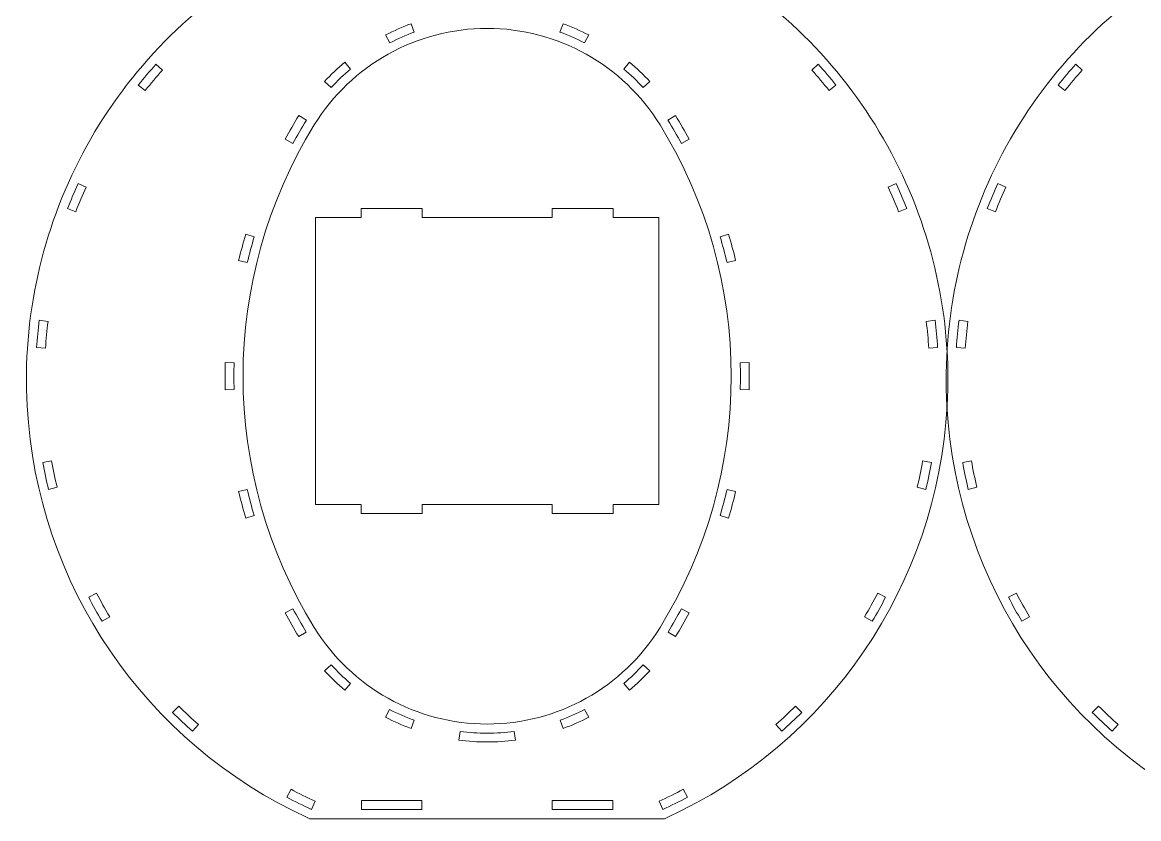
# Model space of a CAD drawing. Header units: millimetres. Extents: x -407 to 406, y -530 to 530.
# Drawn here: x -407.2 to -41.3, y -513.6 to -252.6 of the extents above; entities that cross this region are included whole.
import ezdxf

# ---------------------------------------------------------------- set-up
doc = ezdxf.new("R2010")
doc.units = ezdxf.units.MM
doc.header["$MEASUREMENT"] = 0
doc.layers.add('Camada 1', color=7, linetype='Continuous')

msp = doc.modelspace()

# ---------------------------------------------------------------- linework, layer by layer
at = {"layer": 'Camada 1', "color": 250, "lineweight": 20}
for points, knots in [([(-180.8127, -233.9961), (-156.0782, -248.778), (-135.8824, -270.0105), (-122.3563, -295.4522), (-122.3563, -295.4522), (-108.8338, -320.8872), (-102.5269, -349.4956), (-104.1017, -378.2597), (-104.1017, -378.2597), (-107.3101, -436.8619), (-142.7383, -488.8583), (-196.103, -513.2861), (-196.103, -513.2861), (-196.103, -513.2861), (-196.6977, -513.5583), (-196.6977, -513.5583), (-196.6977, -513.5583), (-196.6977, -513.5583), (-313.0056, -513.5583), (-313.0056, -513.5583), (-313.0056, -513.5583), (-313.0056, -513.5583), (-313.6003, -513.2861), (-313.6003, -513.2861), (-313.6003, -513.2861), (-366.9652, -488.8582), (-402.3933, -436.8617), (-405.6016, -378.2593), (-405.6016, -378.2593), (-407.1765, -349.492), (-400.868, -320.8805), (-387.3424, -295.4436), (-387.3424, -295.4436), (-373.8163, -270.0056), (-353.6222, -248.7762), (-328.8906, -233.9961), (-328.8906, -233.9961), (-283.2929, -206.7461), (-226.4103, -206.746), (-180.8127, -233.9961)], [0, 0, 0, 0, 0.09090909, 0.09090909, 0.09090909, 0.09090909, 0.18181818, 0.18181818, 0.18181818, 0.18181818, 0.27272727, 0.27272727, 0.27272727, 0.27272727, 0.36363636, 0.36363636, 0.36363636, 0.36363636, 0.45454545, 0.45454545, 0.45454545, 0.45454545, 0.54545455, 0.54545455, 0.54545455, 0.54545455, 0.63636364, 0.63636364, 0.63636364, 0.63636364, 0.72727273, 0.72727273, 0.72727273, 0.72727273, 0.81818182, 0.81818182, 0.81818182, 0.81818182, 1, 1, 1, 1]), ([(120.6007, -233.9961), (145.3352, -248.778), (165.531, -270.0105), (179.0571, -295.4522), (179.0571, -295.4522), (192.5796, -320.8872), (198.8865, -349.4956), (197.3117, -378.2597), (197.3117, -378.2597), (194.1033, -436.8619), (158.6751, -488.8583), (105.3104, -513.2861), (105.3104, -513.2861), (105.3104, -513.2861), (104.7157, -513.5583), (104.7157, -513.5583), (104.7157, -513.5583), (104.7157, -513.5583), (-11.5922, -513.5583), (-11.5922, -513.5583), (-11.5922, -513.5583), (-11.5922, -513.5583), (-12.1869, -513.2861), (-12.1869, -513.2861), (-12.1869, -513.2861), (-65.5518, -488.8582), (-100.9799, -436.8617), (-104.1882, -378.2593), (-104.1882, -378.2593), (-105.7631, -349.492), (-99.4546, -320.8805), (-85.929, -295.4436), (-85.929, -295.4436), (-72.4029, -270.0056), (-52.2088, -248.7762), (-27.4772, -233.9961), (-27.4772, -233.9961), (18.1205, -206.7461), (75.0031, -206.746), (120.6007, -233.9961)], [0, 0, 0, 0, 0.09090909, 0.09090909, 0.09090909, 0.09090909, 0.18181818, 0.18181818, 0.18181818, 0.18181818, 0.27272727, 0.27272727, 0.27272727, 0.27272727, 0.36363636, 0.36363636, 0.36363636, 0.36363636, 0.45454545, 0.45454545, 0.45454545, 0.45454545, 0.54545455, 0.54545455, 0.54545455, 0.54545455, 0.63636364, 0.63636364, 0.63636364, 0.63636364, 0.72727273, 0.72727273, 0.72727273, 0.72727273, 0.81818182, 0.81818182, 0.81818182, 0.81818182, 1, 1, 1, 1]), ([(-254.8517, -254.5584), (-277.9468, -254.5584), (-299.3909, -266.5329), (-311.5068, -286.1947), (-311.5068, -286.1947), (-342.6255, -336.6945), (-342.6255, -400.4222), (-311.5068, -450.922), (-311.5068, -450.922), (-299.3909, -470.5838), (-277.9468, -482.5583), (-254.8517, -482.5583), (-254.8517, -482.5583), (-231.7566, -482.5583), (-210.3124, -470.5838), (-198.1965, -450.922), (-198.1965, -450.922), (-167.0779, -400.4224), (-167.0777, -336.6951), (-198.196, -286.1954), (-198.196, -286.1954), (-210.3121, -266.5331), (-231.7562, -254.5584), (-254.8517, -254.5584)], [0, 0, 0, 0, 0.14285714, 0.14285714, 0.14285714, 0.14285714, 0.28571429, 0.28571429, 0.28571429, 0.28571429, 0.42857143, 0.42857143, 0.42857143, 0.42857143, 0.57142857, 0.57142857, 0.57142857, 0.57142857, 0.71428571, 0.71428571, 0.71428571, 0.71428571, 1, 1, 1, 1]), ([(-278.7204, -255.7824), (-278.7204, -255.7824), (-279.7242, -253.0243), (-279.7242, -253.0243), (-279.7242, -253.0243), (-282.5991, -254.0752), (-285.4065, -255.3081), (-288.1255, -256.7139), (-288.1255, -256.7139), (-288.1255, -256.7139), (-286.7745, -259.3181), (-286.7745, -259.3181), (-286.7745, -259.3181), (-284.1706, -257.9728), (-281.4807, -256.7913), (-278.7204, -255.7824)], [0, 0, 0, 0, 0.2, 0.2, 0.2, 0.2, 0.4, 0.4, 0.4, 0.4, 0.6, 0.6, 0.6, 0.6, 1, 1, 1, 1]), ([(-222.9288, -259.3182), (-222.9288, -259.3182), (-221.5777, -256.7139), (-221.5777, -256.7139), (-221.5777, -256.7139), (-224.2967, -255.3081), (-227.1041, -254.0752), (-229.979, -253.0243), (-229.979, -253.0243), (-229.979, -253.0243), (-230.9828, -255.7825), (-230.9828, -255.7825), (-230.9828, -255.7825), (-228.2226, -256.7915), (-225.5326, -257.9728), (-222.9288, -259.3182)], [0, 0, 0, 0, 0.2, 0.2, 0.2, 0.2, 0.4, 0.4, 0.4, 0.4, 0.6, 0.6, 0.6, 0.6, 1, 1, 1, 1]), ([(-369.1684, -273.1646), (-369.1684, -273.1646), (-366.9146, -274.9532), (-366.9146, -274.9532), (-366.9146, -274.9532), (-365.0881, -272.6549), (-363.195, -270.4095), (-361.2386, -268.2206), (-361.2386, -268.2206), (-361.2386, -268.2206), (-363.3803, -266.3038), (-363.3803, -266.3038), (-363.3803, -266.3038), (-365.3776, -268.5382), (-367.3092, -270.8249), (-369.1684, -273.1646)], [0, 0, 0, 0, 0.2, 0.2, 0.2, 0.2, 0.4, 0.4, 0.4, 0.4, 0.6, 0.6, 0.6, 0.6, 1, 1, 1, 1]), ([(-299.6147, -267.8779), (-299.6147, -267.8779), (-301.4969, -265.6348), (-301.4969, -265.6348), (-301.4969, -265.6348), (-303.8388, -267.6056), (-306.0554, -269.7244), (-308.1295, -271.9753), (-308.1295, -271.9753), (-308.1295, -271.9753), (-305.9762, -273.9539), (-305.9762, -273.9539), (-305.9762, -273.9539), (-303.9785, -271.7879), (-301.8529, -269.7597), (-299.6147, -267.8779)], [0, 0, 0, 0, 0.2, 0.2, 0.2, 0.2, 0.4, 0.4, 0.4, 0.4, 0.6, 0.6, 0.6, 0.6, 1, 1, 1, 1]), ([(-208.2063, -265.6348), (-208.2063, -265.6348), (-210.0886, -267.878), (-210.0886, -267.878), (-210.0886, -267.878), (-207.8504, -269.7598), (-205.7246, -271.788), (-203.727, -273.954), (-203.727, -273.954), (-203.727, -273.954), (-201.5737, -271.9753), (-201.5737, -271.9753), (-201.5737, -271.9753), (-203.6478, -269.7244), (-205.8644, -267.6056), (-208.2063, -265.6348)], [0, 0, 0, 0, 0.2, 0.2, 0.2, 0.2, 0.4, 0.4, 0.4, 0.4, 0.6, 0.6, 0.6, 0.6, 1, 1, 1, 1]), ([(-146.3231, -266.3039), (-146.3231, -266.3039), (-148.4646, -268.2206), (-148.4646, -268.2206), (-148.4646, -268.2206), (-146.5082, -270.4095), (-144.6151, -272.6549), (-142.7886, -274.9532), (-142.7886, -274.9532), (-142.7886, -274.9532), (-140.5349, -273.1647), (-140.5349, -273.1647), (-140.5349, -273.1647), (-142.3944, -270.8252), (-144.3256, -268.5381), (-146.3231, -266.3039)], [0, 0, 0, 0, 0.2, 0.2, 0.2, 0.2, 0.4, 0.4, 0.4, 0.4, 0.6, 0.6, 0.6, 0.6, 1, 1, 1, 1]), ([(-67.755, -273.1646), (-67.755, -273.1646), (-65.5012, -274.9532), (-65.5012, -274.9532), (-65.5012, -274.9532), (-63.6747, -272.6549), (-61.7816, -270.4095), (-59.8252, -268.2206), (-59.8252, -268.2206), (-59.8252, -268.2206), (-61.9669, -266.3038), (-61.9669, -266.3038), (-61.9669, -266.3038), (-63.9642, -268.5382), (-65.8958, -270.8249), (-67.755, -273.1646)], [0, 0, 0, 0, 0.2, 0.2, 0.2, 0.2, 0.4, 0.4, 0.4, 0.4, 0.6, 0.6, 0.6, 0.6, 1, 1, 1, 1]), ([(-314.096, -284.6792), (-314.096, -284.6792), (-316.5821, -283.1471), (-316.5821, -283.1471), (-316.5821, -283.1471), (-318.1481, -285.692), (-319.6441, -288.28), (-321.0678, -290.9072), (-321.0678, -290.9072), (-321.0678, -290.9072), (-318.4998, -292.2967), (-318.4998, -292.2967), (-318.4998, -292.2967), (-317.1064, -289.7279), (-315.64, -287.1872), (-314.096, -284.6792)], [0, 0, 0, 0, 0.2, 0.2, 0.2, 0.2, 0.4, 0.4, 0.4, 0.4, 0.6, 0.6, 0.6, 0.6, 1, 1, 1, 1]), ([(-191.2034, -292.2967), (-191.2034, -292.2967), (-188.6354, -290.9072), (-188.6354, -290.9072), (-188.6354, -290.9072), (-190.0591, -288.28), (-191.5551, -285.692), (-193.1211, -283.1471), (-193.1211, -283.1471), (-193.1211, -283.1471), (-195.6072, -284.6792), (-195.6072, -284.6792), (-195.6072, -284.6792), (-194.0632, -287.1872), (-192.5968, -289.7279), (-191.2034, -292.2967)], [0, 0, 0, 0, 0.2, 0.2, 0.2, 0.2, 0.4, 0.4, 0.4, 0.4, 0.6, 0.6, 0.6, 0.6, 1, 1, 1, 1]), ([(-392.3673, -313.6213), (-392.3673, -313.6213), (-389.6753, -314.6616), (-389.6753, -314.6616), (-389.6753, -314.6616), (-388.6152, -311.9239), (-387.4758, -309.217), (-386.2591, -306.5453), (-386.2591, -306.5453), (-386.2591, -306.5453), (-388.8792, -305.35), (-388.8792, -305.35), (-388.8792, -305.35), (-390.1197, -308.0718), (-391.2851, -310.8291), (-392.3673, -313.6213)], [0, 0, 0, 0, 0.2, 0.2, 0.2, 0.2, 0.4, 0.4, 0.4, 0.4, 0.6, 0.6, 0.6, 0.6, 1, 1, 1, 1]), ([(-120.8242, -305.3501), (-120.8242, -305.3501), (-123.4441, -306.5453), (-123.4441, -306.5453), (-123.4441, -306.5453), (-122.2274, -309.217), (-121.088, -311.9239), (-120.0279, -314.6616), (-120.0279, -314.6616), (-120.0279, -314.6616), (-117.336, -313.6213), (-117.336, -313.6213), (-117.336, -313.6213), (-118.4185, -310.8292), (-119.5835, -308.0718), (-120.8242, -305.3501)], [0, 0, 0, 0, 0.2, 0.2, 0.2, 0.2, 0.4, 0.4, 0.4, 0.4, 0.6, 0.6, 0.6, 0.6, 1, 1, 1, 1]), ([(-90.9539, -313.6213), (-90.9539, -313.6213), (-88.2619, -314.6616), (-88.2619, -314.6616), (-88.2619, -314.6616), (-87.2018, -311.9239), (-86.0624, -309.217), (-84.8457, -306.5453), (-84.8457, -306.5453), (-84.8457, -306.5453), (-87.4658, -305.35), (-87.4658, -305.35), (-87.4658, -305.35), (-88.7063, -308.0718), (-89.8717, -310.8291), (-90.9539, -313.6213)], [0, 0, 0, 0, 0.2, 0.2, 0.2, 0.2, 0.4, 0.4, 0.4, 0.4, 0.6, 0.6, 0.6, 0.6, 1, 1, 1, 1]), ([(-198.6003, -410.5584), (-198.6003, -410.5584), (-198.6003, -316.5584), (-198.6003, -316.5584), (-198.6003, -316.5584), (-198.6003, -316.5584), (-213.6003, -316.5584), (-213.6003, -316.5584), (-213.6003, -316.5584), (-213.6003, -316.5584), (-213.6003, -313.5584), (-213.6003, -313.5584), (-213.6003, -313.5584), (-213.6003, -313.5584), (-233.6003, -313.5584), (-233.6003, -313.5584), (-233.6003, -313.5584), (-233.6003, -313.5584), (-233.6003, -316.5584), (-233.6003, -316.5584), (-233.6003, -316.5584), (-233.6003, -316.5584), (-276.1029, -316.5584), (-276.1029, -316.5584), (-276.1029, -316.5584), (-276.1029, -316.5584), (-276.1029, -313.5584), (-276.1029, -313.5584), (-276.1029, -313.5584), (-276.1029, -313.5584), (-296.1029, -313.5584), (-296.1029, -313.5584), (-296.1029, -313.5584), (-296.1029, -313.5584), (-296.1029, -316.5584), (-296.1029, -316.5584), (-296.1029, -316.5584), (-296.1029, -316.5584), (-311.1029, -316.5584), (-311.1029, -316.5584), (-311.1029, -316.5584), (-311.1029, -316.5584), (-311.1029, -410.5584), (-311.1029, -410.5584), (-311.1029, -410.5584), (-311.1029, -410.5584), (-296.1029, -410.5584), (-296.1029, -410.5584), (-296.1029, -410.5584), (-296.1029, -410.5584), (-296.1029, -413.5584), (-296.1029, -413.5584), (-296.1029, -413.5584), (-296.1029, -413.5584), (-276.1029, -413.5584), (-276.1029, -413.5584), (-276.1029, -413.5584), (-276.1029, -413.5584), (-276.1029, -410.5584), (-276.1029, -410.5584), (-276.1029, -410.5584), (-276.1029, -410.5584), (-233.6003, -410.5584), (-233.6003, -410.5584), (-233.6003, -410.5584), (-233.6003, -410.5584), (-233.6003, -413.5584), (-233.6003, -413.5584), (-233.6003, -413.5584), (-233.6003, -413.5584), (-213.6003, -413.5584), (-213.6003, -413.5584), (-213.6003, -413.5584), (-213.6003, -413.5584), (-213.6003, -410.5584), (-213.6003, -410.5584), (-213.6003, -410.5584), (-213.6003, -410.5584), (-198.6003, -410.5584), (-198.6003, -410.5584)], [0, 0, 0, 0, 0.04761905, 0.04761905, 0.04761905, 0.04761905, 0.0952381, 0.0952381, 0.0952381, 0.0952381, 0.14285714, 0.14285714, 0.14285714, 0.14285714, 0.19047619, 0.19047619, 0.19047619, 0.19047619, 0.23809524, 0.23809524, 0.23809524, 0.23809524, 0.28571429, 0.28571429, 0.28571429, 0.28571429, 0.33333333, 0.33333333, 0.33333333, 0.33333333, 0.38095238, 0.38095238, 0.38095238, 0.38095238, 0.42857143, 0.42857143, 0.42857143, 0.42857143, 0.47619048, 0.47619048, 0.47619048, 0.47619048, 0.52380952, 0.52380952, 0.52380952, 0.52380952, 0.57142857, 0.57142857, 0.57142857, 0.57142857, 0.61904762, 0.61904762, 0.61904762, 0.61904762, 0.66666667, 0.66666667, 0.66666667, 0.66666667, 0.71428571, 0.71428571, 0.71428571, 0.71428571, 0.76190476, 0.76190476, 0.76190476, 0.76190476, 0.80952381, 0.80952381, 0.80952381, 0.80952381, 0.85714286, 0.85714286, 0.85714286, 0.85714286, 0.9047619, 0.9047619, 0.9047619, 0.9047619, 1, 1, 1, 1]), ([(-331.1781, -322.8368), (-331.1781, -322.8368), (-333.9635, -322.005), (-333.9635, -322.005), (-333.9635, -322.005), (-334.8167, -324.8687), (-335.5912, -327.7559), (-336.2856, -330.6622), (-336.2856, -330.6622), (-336.2856, -330.6622), (-333.4559, -331.3365), (-333.4559, -331.3365), (-333.4559, -331.3365), (-332.7749, -328.4879), (-332.0178, -325.6531), (-331.1781, -322.8368)], [0, 0, 0, 0, 0.2, 0.2, 0.2, 0.2, 0.4, 0.4, 0.4, 0.4, 0.6, 0.6, 0.6, 0.6, 1, 1, 1, 1]), ([(-176.2473, -331.3365), (-176.2473, -331.3365), (-173.4176, -330.6622), (-173.4176, -330.6622), (-173.4176, -330.6622), (-174.112, -327.7559), (-174.8865, -324.8687), (-175.7397, -322.005), (-175.7397, -322.005), (-175.7397, -322.005), (-178.5252, -322.8368), (-178.5252, -322.8368), (-178.5252, -322.8368), (-177.6859, -325.6531), (-176.9281, -328.4878), (-176.2473, -331.3365)], [0, 0, 0, 0, 0.2, 0.2, 0.2, 0.2, 0.4, 0.4, 0.4, 0.4, 0.6, 0.6, 0.6, 0.6, 1, 1, 1, 1]), ([(-402.4849, -359.15), (-402.4849, -359.15), (-399.5927, -359.3432), (-399.5927, -359.3432), (-399.5927, -359.3432), (-399.395, -356.4141), (-399.1125, -353.4908), (-398.7456, -350.578), (-398.7456, -350.578), (-398.7456, -350.578), (-401.6166, -350.2144), (-401.6166, -350.2144), (-401.6166, -350.2144), (-401.99, -353.1758), (-402.2826, -356.1549), (-402.4849, -359.15)], [0, 0, 0, 0, 0.2, 0.2, 0.2, 0.2, 0.4, 0.4, 0.4, 0.4, 0.6, 0.6, 0.6, 0.6, 1, 1, 1, 1]), ([(-108.0867, -350.2144), (-108.0867, -350.2144), (-110.9576, -350.578), (-110.9576, -350.578), (-110.9576, -350.578), (-110.5907, -353.4908), (-110.3082, -356.4141), (-110.1105, -359.3432), (-110.1105, -359.3432), (-110.1105, -359.3432), (-107.2184, -359.15), (-107.2184, -359.15), (-107.2184, -359.15), (-107.4214, -356.155), (-107.7132, -353.1758), (-108.0867, -350.2144)], [0, 0, 0, 0, 0.2, 0.2, 0.2, 0.2, 0.4, 0.4, 0.4, 0.4, 0.6, 0.6, 0.6, 0.6, 1, 1, 1, 1]), ([(-101.0715, -359.15), (-101.0715, -359.15), (-98.1793, -359.3432), (-98.1793, -359.3432), (-98.1793, -359.3432), (-97.9816, -356.4141), (-97.6991, -353.4908), (-97.3322, -350.578), (-97.3322, -350.578), (-97.3322, -350.578), (-100.2032, -350.2144), (-100.2032, -350.2144), (-100.2032, -350.2144), (-100.5766, -353.1758), (-100.8692, -356.1549), (-101.0715, -359.15)], [0, 0, 0, 0, 0.2, 0.2, 0.2, 0.2, 0.4, 0.4, 0.4, 0.4, 0.6, 0.6, 0.6, 0.6, 1, 1, 1, 1]), ([(-337.779, -364.1211), (-337.779, -364.1211), (-340.6843, -364.0393), (-340.6843, -364.0393), (-340.6843, -364.0393), (-340.7665, -367.0263), (-340.7665, -370.0155), (-340.6843, -373.0025), (-340.6843, -373.0025), (-340.6843, -373.0025), (-337.7809, -372.9208), (-337.7809, -372.9208), (-337.7809, -372.9208), (-337.8606, -369.9881), (-337.8604, -367.0538), (-337.779, -364.1211)], [0, 0, 0, 0, 0.2, 0.2, 0.2, 0.2, 0.4, 0.4, 0.4, 0.4, 0.6, 0.6, 0.6, 0.6, 1, 1, 1, 1]), ([(-171.9223, -372.9208), (-171.9223, -372.9208), (-169.0189, -373.0025), (-169.0189, -373.0025), (-169.0189, -373.0025), (-168.9367, -370.0158), (-168.9367, -367.0269), (-169.0189, -364.0401), (-169.0189, -364.0401), (-169.0189, -364.0401), (-171.9242, -364.121), (-171.9242, -364.121), (-171.9242, -364.121), (-171.8431, -367.0537), (-171.8423, -369.988), (-171.9223, -372.9208)], [0, 0, 0, 0, 0.2, 0.2, 0.2, 0.2, 0.4, 0.4, 0.4, 0.4, 0.6, 0.6, 0.6, 0.6, 1, 1, 1, 1]), ([(-398.596, -405.6301), (-398.596, -405.6301), (-395.7688, -404.9522), (-395.7688, -404.9522), (-395.7688, -404.9522), (-396.4514, -402.0969), (-397.0514, -399.2219), (-397.5676, -396.3319), (-397.5676, -396.3319), (-397.5676, -396.3319), (-400.4309, -396.8414), (-400.4309, -396.8414), (-400.4309, -396.8414), (-399.9035, -399.7967), (-399.2893, -402.7267), (-398.596, -405.6301)], [0, 0, 0, 0, 0.2, 0.2, 0.2, 0.2, 0.4, 0.4, 0.4, 0.4, 0.6, 0.6, 0.6, 0.6, 1, 1, 1, 1]), ([(-109.2723, -396.8414), (-109.2723, -396.8414), (-112.1356, -396.3319), (-112.1356, -396.3319), (-112.1356, -396.3319), (-112.6518, -399.2219), (-113.2518, -402.0969), (-113.9344, -404.9522), (-113.9344, -404.9522), (-113.9344, -404.9522), (-111.1073, -405.63), (-111.1073, -405.63), (-111.1073, -405.63), (-110.4141, -402.7265), (-109.7989, -399.797), (-109.2723, -396.8414)], [0, 0, 0, 0, 0.2, 0.2, 0.2, 0.2, 0.4, 0.4, 0.4, 0.4, 0.6, 0.6, 0.6, 0.6, 1, 1, 1, 1]), ([(-97.1826, -405.6301), (-97.1826, -405.6301), (-94.3554, -404.9522), (-94.3554, -404.9522), (-94.3554, -404.9522), (-95.038, -402.0969), (-95.638, -399.2219), (-96.1542, -396.3319), (-96.1542, -396.3319), (-96.1542, -396.3319), (-99.0175, -396.8414), (-99.0175, -396.8414), (-99.0175, -396.8414), (-98.4901, -399.7967), (-97.8759, -402.7267), (-97.1826, -405.6301)], [0, 0, 0, 0, 0.2, 0.2, 0.2, 0.2, 0.4, 0.4, 0.4, 0.4, 0.6, 0.6, 0.6, 0.6, 1, 1, 1, 1]), ([(-333.4726, -405.7093), (-333.4726, -405.7093), (-336.2856, -406.3796), (-336.2856, -406.3796), (-336.2856, -406.3796), (-335.5912, -409.2859), (-334.8167, -412.1731), (-333.9635, -415.0368), (-333.9635, -415.0368), (-333.9635, -415.0368), (-331.1981, -414.211), (-331.1981, -414.211), (-331.1981, -414.211), (-332.0362, -411.3939), (-332.7931, -408.5586), (-333.4726, -405.7093)], [0, 0, 0, 0, 0.2, 0.2, 0.2, 0.2, 0.4, 0.4, 0.4, 0.4, 0.6, 0.6, 0.6, 0.6, 1, 1, 1, 1]), ([(-178.5052, -414.211), (-178.5052, -414.211), (-175.7397, -415.0368), (-175.7397, -415.0368), (-175.7397, -415.0368), (-174.8865, -412.1731), (-174.112, -409.2859), (-173.4176, -406.3796), (-173.4176, -406.3796), (-173.4176, -406.3796), (-176.2307, -405.7093), (-176.2307, -405.7093), (-176.2307, -405.7093), (-176.9106, -408.5586), (-177.6667, -411.394), (-178.5052, -414.211)], [0, 0, 0, 0, 0.2, 0.2, 0.2, 0.2, 0.4, 0.4, 0.4, 0.4, 0.6, 0.6, 0.6, 0.6, 1, 1, 1, 1]), ([(-381.0537, -448.8507), (-381.0537, -448.8507), (-378.55, -447.3587), (-378.55, -447.3587), (-378.55, -447.3587), (-380.0511, -444.8357), (-381.4791, -442.2693), (-382.8317, -439.6638), (-382.8317, -439.6638), (-382.8317, -439.6638), (-385.4211, -441.0057), (-385.4211, -441.0057), (-385.4211, -441.0057), (-384.0411, -443.6642), (-382.5833, -446.2794), (-381.0537, -448.8507)], [0, 0, 0, 0, 0.2, 0.2, 0.2, 0.2, 0.4, 0.4, 0.4, 0.4, 0.6, 0.6, 0.6, 0.6, 1, 1, 1, 1]), ([(-124.2822, -441.0057), (-124.2822, -441.0057), (-126.8715, -439.6638), (-126.8715, -439.6638), (-126.8715, -439.6638), (-128.2241, -442.2693), (-129.6521, -444.8357), (-131.1532, -447.3587), (-131.1532, -447.3587), (-131.1532, -447.3587), (-128.6495, -448.8506), (-128.6495, -448.8506), (-128.6495, -448.8506), (-127.1201, -446.2792), (-125.6619, -443.6643), (-124.2822, -441.0057)], [0, 0, 0, 0, 0.2, 0.2, 0.2, 0.2, 0.4, 0.4, 0.4, 0.4, 0.6, 0.6, 0.6, 0.6, 1, 1, 1, 1]), ([(-79.6403, -448.8507), (-79.6403, -448.8507), (-77.1366, -447.3587), (-77.1366, -447.3587), (-77.1366, -447.3587), (-78.6377, -444.8357), (-80.0657, -442.2693), (-81.4183, -439.6638), (-81.4183, -439.6638), (-81.4183, -439.6638), (-84.0077, -441.0057), (-84.0077, -441.0057), (-84.0077, -441.0057), (-82.6277, -443.6642), (-81.1699, -446.2794), (-79.6403, -448.8507)], [0, 0, 0, 0, 0.2, 0.2, 0.2, 0.2, 0.4, 0.4, 0.4, 0.4, 0.6, 0.6, 0.6, 0.6, 1, 1, 1, 1]), ([(-318.5309, -444.7619), (-318.5309, -444.7619), (-321.0678, -446.1346), (-321.0678, -446.1346), (-321.0678, -446.1346), (-319.6441, -448.7618), (-318.1481, -451.3498), (-316.5821, -453.8947), (-316.5821, -453.8947), (-316.5821, -453.8947), (-314.129, -452.383), (-314.129, -452.383), (-314.129, -452.383), (-315.6723, -449.8738), (-317.1383, -447.3319), (-318.5309, -444.7619)], [0, 0, 0, 0, 0.2, 0.2, 0.2, 0.2, 0.4, 0.4, 0.4, 0.4, 0.6, 0.6, 0.6, 0.6, 1, 1, 1, 1]), ([(-195.5743, -452.3829), (-195.5743, -452.3829), (-193.1211, -453.8947), (-193.1211, -453.8947), (-193.1211, -453.8947), (-191.5551, -451.3498), (-190.0591, -448.7618), (-188.6354, -446.1346), (-188.6354, -446.1346), (-188.6354, -446.1346), (-191.1725, -444.7618), (-191.1725, -444.7618), (-191.1725, -444.7618), (-192.5652, -447.3318), (-194.0309, -449.8737), (-195.5743, -452.3829)], [0, 0, 0, 0, 0.2, 0.2, 0.2, 0.2, 0.4, 0.4, 0.4, 0.4, 0.6, 0.6, 0.6, 0.6, 1, 1, 1, 1]), ([(-306.0133, -463.122), (-306.0133, -463.122), (-308.1295, -465.0665), (-308.1295, -465.0665), (-308.1295, -465.0665), (-306.0554, -467.3174), (-303.8388, -469.4362), (-301.4969, -471.407), (-301.4969, -471.407), (-301.4969, -471.407), (-299.6513, -469.2076), (-299.6513, -469.2076), (-299.6513, -469.2076), (-301.8899, -467.3227), (-304.0158, -465.2914), (-306.0133, -463.122)], [0, 0, 0, 0, 0.2, 0.2, 0.2, 0.2, 0.4, 0.4, 0.4, 0.4, 0.6, 0.6, 0.6, 0.6, 1, 1, 1, 1]), ([(-210.052, -469.2075), (-210.052, -469.2075), (-208.2063, -471.407), (-208.2063, -471.407), (-208.2063, -471.407), (-205.8644, -469.4362), (-203.6478, -467.3174), (-201.5737, -465.0665), (-201.5737, -465.0665), (-201.5737, -465.0665), (-203.6899, -463.1219), (-203.6899, -463.1219), (-203.6899, -463.1219), (-205.6875, -465.2912), (-207.8134, -467.3226), (-210.052, -469.2075)], [0, 0, 0, 0, 0.2, 0.2, 0.2, 0.2, 0.4, 0.4, 0.4, 0.4, 0.6, 0.6, 0.6, 0.6, 1, 1, 1, 1]), ([(-351.4502, -484.9014), (-351.4502, -484.9014), (-349.4952, -482.7228), (-349.4952, -482.7228), (-349.4952, -482.7228), (-351.6789, -480.7606), (-353.8058, -478.7353), (-355.8723, -476.6501), (-355.8723, -476.6501), (-355.8723, -476.6501), (-357.9524, -478.7088), (-357.9524, -478.7088), (-357.9524, -478.7088), (-355.8486, -480.8328), (-353.6798, -482.8972), (-351.4502, -484.9014)], [0, 0, 0, 0, 0.2, 0.2, 0.2, 0.2, 0.4, 0.4, 0.4, 0.4, 0.6, 0.6, 0.6, 0.6, 1, 1, 1, 1]), ([(-286.8052, -477.783), (-286.8052, -477.783), (-288.1255, -480.3279), (-288.1255, -480.3279), (-288.1255, -480.3279), (-285.4065, -481.7337), (-282.5991, -482.9666), (-279.7242, -484.0175), (-279.7242, -484.0175), (-279.7242, -484.0175), (-278.7445, -481.3256), (-278.7445, -481.3256), (-278.7445, -481.3256), (-281.5072, -480.3146), (-284.1994, -479.1311), (-286.8052, -477.783)], [0, 0, 0, 0, 0.2, 0.2, 0.2, 0.2, 0.4, 0.4, 0.4, 0.4, 0.6, 0.6, 0.6, 0.6, 1, 1, 1, 1]), ([(-230.9587, -481.3256), (-230.9587, -481.3256), (-229.979, -484.0175), (-229.979, -484.0175), (-229.979, -484.0175), (-227.1041, -482.9666), (-224.2967, -481.7337), (-221.5777, -480.3279), (-221.5777, -480.3279), (-221.5777, -480.3279), (-222.898, -477.783), (-222.898, -477.783), (-222.898, -477.783), (-225.5038, -479.131), (-228.196, -480.3147), (-230.9587, -481.3256)], [0, 0, 0, 0, 0.2, 0.2, 0.2, 0.2, 0.4, 0.4, 0.4, 0.4, 0.6, 0.6, 0.6, 0.6, 1, 1, 1, 1]), ([(-151.7509, -478.7087), (-151.7509, -478.7087), (-153.8309, -476.6501), (-153.8309, -476.6501), (-153.8309, -476.6501), (-155.8974, -478.7353), (-158.0243, -480.7606), (-160.208, -482.7228), (-160.208, -482.7228), (-160.208, -482.7228), (-158.2531, -484.9013), (-158.2531, -484.9013), (-158.2531, -484.9013), (-156.0238, -482.8969), (-153.8544, -480.8329), (-151.7509, -478.7087)], [0, 0, 0, 0, 0.2, 0.2, 0.2, 0.2, 0.4, 0.4, 0.4, 0.4, 0.6, 0.6, 0.6, 0.6, 1, 1, 1, 1]), ([(-50.0368, -484.9014), (-50.0368, -484.9014), (-48.0818, -482.7228), (-48.0818, -482.7228), (-48.0818, -482.7228), (-50.2655, -480.7606), (-52.3924, -478.7353), (-54.4589, -476.6501), (-54.4589, -476.6501), (-54.4589, -476.6501), (-56.539, -478.7088), (-56.539, -478.7088), (-56.539, -478.7088), (-54.4352, -480.8328), (-52.2664, -482.8972), (-50.0368, -484.9014)], [0, 0, 0, 0, 0.2, 0.2, 0.2, 0.2, 0.4, 0.4, 0.4, 0.4, 0.6, 0.6, 0.6, 0.6, 1, 1, 1, 1]), ([(-263.7384, -484.9888), (-263.7384, -484.9888), (-264.108, -487.8271), (-264.108, -487.8271), (-264.108, -487.8271), (-257.9661, -488.6184), (-251.7371, -488.6184), (-245.5952, -487.8271), (-245.5952, -487.8271), (-245.5952, -487.8271), (-245.9648, -484.9887), (-245.9648, -484.9887), (-245.9648, -484.9887), (-248.8904, -485.3652), (-251.8577, -485.5583), (-254.8517, -485.5583), (-254.8517, -485.5583), (-257.8456, -485.5583), (-260.8129, -485.3654), (-263.7384, -484.9888)], [0, 0, 0, 0, 0.16666667, 0.16666667, 0.16666667, 0.16666667, 0.33333333, 0.33333333, 0.33333333, 0.33333333, 0.5, 0.5, 0.5, 0.5, 0.66666667, 0.66666667, 0.66666667, 0.66666667, 1, 1, 1, 1]), ([(-312.4563, -510.5093), (-312.4563, -510.5093), (-311.2354, -507.8424), (-311.2354, -507.8424), (-311.2354, -507.8424), (-313.904, -506.6187), (-316.5371, -505.3178), (-319.1304, -503.9417), (-319.1304, -503.9417), (-319.1304, -503.9417), (-320.5049, -506.5278), (-320.5049, -506.5278), (-320.5049, -506.5278), (-317.8704, -507.9254), (-315.1887, -509.2561), (-312.4563, -510.5093)], [0, 0, 0, 0, 0.2, 0.2, 0.2, 0.2, 0.4, 0.4, 0.4, 0.4, 0.6, 0.6, 0.6, 0.6, 1, 1, 1, 1]), ([(-189.1983, -506.5277), (-189.1983, -506.5277), (-190.5728, -503.9417), (-190.5728, -503.9417), (-190.5728, -503.9417), (-193.1661, -505.3178), (-195.7992, -506.6187), (-198.4678, -507.8424), (-198.4678, -507.8424), (-198.4678, -507.8424), (-197.2469, -510.5092), (-197.2469, -510.5092), (-197.2469, -510.5092), (-194.5145, -509.2559), (-191.8326, -507.9255), (-189.1983, -506.5277)], [0, 0, 0, 0, 0.2, 0.2, 0.2, 0.2, 0.4, 0.4, 0.4, 0.4, 0.6, 0.6, 0.6, 0.6, 1, 1, 1, 1]), ([(-276.2029, -510.5583), (-276.2029, -510.5583), (-276.2029, -507.6209), (-276.2029, -507.6209), (-276.2029, -507.6209), (-276.2029, -507.6209), (-296.0029, -507.6209), (-296.0029, -507.6209), (-296.0029, -507.6209), (-296.0029, -507.6209), (-296.0029, -510.5583), (-296.0029, -510.5583), (-296.0029, -510.5583), (-296.0029, -510.5583), (-276.2029, -510.5583), (-276.2029, -510.5583)], [0, 0, 0, 0, 0.2, 0.2, 0.2, 0.2, 0.4, 0.4, 0.4, 0.4, 0.6, 0.6, 0.6, 0.6, 1, 1, 1, 1]), ([(-213.7003, -510.5583), (-213.7003, -510.5583), (-213.7003, -507.6209), (-213.7003, -507.6209), (-213.7003, -507.6209), (-213.7003, -507.6209), (-233.5003, -507.6209), (-233.5003, -507.6209), (-233.5003, -507.6209), (-233.5003, -507.6209), (-233.5003, -510.5583), (-233.5003, -510.5583), (-233.5003, -510.5583), (-233.5003, -510.5583), (-213.7003, -510.5583), (-213.7003, -510.5583)], [0, 0, 0, 0, 0.2, 0.2, 0.2, 0.2, 0.4, 0.4, 0.4, 0.4, 0.6, 0.6, 0.6, 0.6, 1, 1, 1, 1])]:
    msp.add_open_spline(points, degree=3, knots=knots, dxfattribs=at)

doc.saveas('drawing.dxf')
